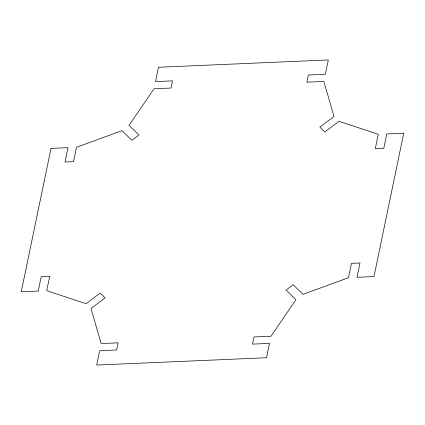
<?xml version="1.0" encoding="UTF-8"?>
<svg xmlns="http://www.w3.org/2000/svg" width="425" height="425" viewBox="0 0 425 425"><rect width="100%" height="100%" fill="white"/><g stroke="black" fill="none" stroke-linecap="round" stroke-linejoin="round"><path stroke-width="0.64" d="M51.016 148.405L21.25 291.789L38.234 291.056L41.209 276.717L49.704 276.351L46.723 290.689L86.052 303.694L100.167 293.038L105.118 297.851L91.003 308.502L101.134 343.549L118.118 342.816L116.631 349.987L99.647 350.715L96.672 365.054L266.507 357.738L269.482 343.4L252.498 344.133L253.985 336.961L270.969 336.233L295.965 299.673L286.062 290.052L293.117 284.723L303.025 294.344L348.505 277.69L351.486 263.351L359.975 262.985L357 277.323L373.984 276.595L403.75 133.211L386.766 133.944L383.791 148.282L375.296 148.649L378.277 134.311L338.948 121.306L324.833 131.963L319.882 127.149L333.997 116.498L323.866 81.451L306.882 82.184L308.369 75.012L325.353 74.285L328.328 59.946L158.493 67.262L155.518 81.6L172.502 80.867L171.015 88.039L154.031 88.767L129.035 125.327L138.938 134.948L131.883 140.277L121.975 130.656L76.495 147.31L73.514 161.649L65.025 162.015L68 147.677L51.016 148.405"/></g></svg>
